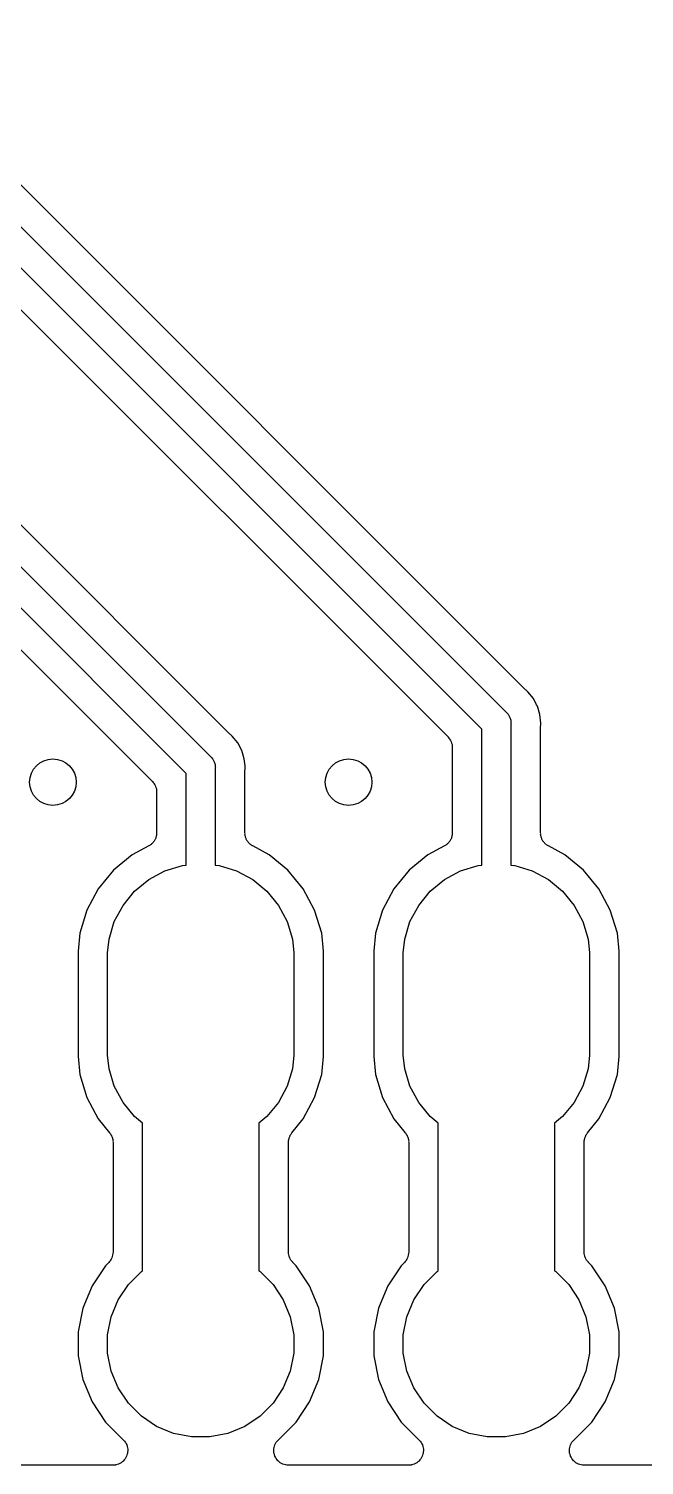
# Model space of a CAD drawing. Extents: x 74.5 to 163.3, y -89.7 to -63.9.
# Drawn here: x 117.27 to 122.56, y -89.69 to -77.35 of the extents above; entities that cross this region are included whole.
import ezdxf

# ---------------------------------------------------------------- set-up
doc = ezdxf.new("R2010")
doc.units = 0
doc.layers.add('BLACK', color=7, linetype='CONTINUOUS')

msp = doc.modelspace()

# ---------------------------------------------------------------- linework, layer by layer
at = {"layer": 'BLACK', "linetype": 'CONTINUOUS'}
for p, q in [((121.535, -83.0264), (115.856, -77.3466)), ((115.663, -77.513), (121.369, -83.2193)), ((121.16, -83.3638), (115.518, -77.722)), ((115.45, -78.0132), (120.869, -83.4318)), ((118.995, -83.4074), (114.459, -78.8706)), ((114.266, -79.037), (118.829, -83.6003)), ((118.62, -83.7448), (114.121, -79.246)), ((114.053, -79.5372), (118.329, -83.8128)), ((121.54, -83.0298), (121.535, -83.0264)), ((121.543, -83.0337), (121.54, -83.0298)), ((121.545, -83.0348), (121.543, -83.0337)), ((121.554, -83.0427), (121.545, -83.0348)), ((121.602, -83.1004), (121.554, -83.0427)), ((121.63, -83.1542), (121.602, -83.1004)), ((121.63, -83.1543), (121.63, -83.1542)), ((121.637, -83.1663), (121.63, -83.1543)), ((121.659, -83.2377), (121.637, -83.1663)), ((121.369, -83.2193), (121.374, -83.2232)), ((121.374, -83.2232), (121.378, -83.2279)), ((121.378, -83.2279), (121.378, -83.2279)), ((121.378, -83.2279), (121.385, -83.2364)), ((121.385, -83.2364), (121.389, -83.2422)), ((121.389, -83.2422), (121.401, -83.2639)), ((121.401, -83.2639), (121.408, -83.2875)), ((121.408, -83.2875), (121.41, -83.3059)), ((121.41, -83.3059), (121.41, -83.3059)), ((121.41, -83.3059), (121.411, -83.312)), ((121.666, -83.312), (121.659, -83.2377)), ((119, -83.4108), (118.995, -83.4074)), ((119.003, -83.4147), (119, -83.4108)), ((119.005, -83.4158), (119.003, -83.4147)), ((119.014, -83.4237), (119.005, -83.4158)), ((119.062, -83.4814), (119.014, -83.4237)), ((120.869, -83.4318), (120.869, -83.4321)), ((120.869, -83.4321), (120.869, -83.4321)), ((120.869, -83.4321), (120.869, -83.4321)), ((120.869, -83.4321), (120.87, -83.4331)), ((120.87, -83.4331), (120.877, -83.4422)), ((121.16, -84.5334), (121.16, -83.3638)), ((121.411, -83.312), (121.41, -83.3181)), ((121.41, -83.3181), (121.41, -84.5334)), ((121.664, -83.3351), (121.665, -83.3298)), ((121.664, -83.3369), (121.664, -83.3351)), ((121.664, -84.2563), (121.664, -83.3369)), ((121.665, -83.3244), (121.666, -83.312)), ((121.665, -83.3298), (121.665, -83.3244)), ((119.097, -83.5473), (119.062, -83.4814)), ((119.119, -83.6187), (119.097, -83.5473)), ((120.877, -83.4422), (120.885, -83.4513)), ((120.885, -83.4513), (120.885, -83.4519)), ((120.885, -83.4519), (120.886, -83.4524)), ((120.886, -83.4524), (120.891, -83.4628)), ((120.891, -83.4628), (120.896, -83.4732)), ((120.896, -83.4732), (120.897, -83.4738)), ((120.897, -83.4738), (120.897, -83.4744)), ((120.897, -83.4744), (120.9, -83.4857)), ((120.9, -83.4857), (120.904, -83.4969)), ((120.904, -83.4969), (120.904, -83.4976)), ((120.904, -83.4976), (120.904, -83.4982)), ((120.904, -83.4982), (120.905, -83.5099)), ((120.905, -83.5099), (120.906, -83.5216)), ((120.906, -83.5216), (120.906, -84.2563)), ((118.829, -83.6003), (118.834, -83.6042)), ((118.834, -83.6042), (118.838, -83.6089)), ((118.838, -83.6089), (118.838, -83.6089)), ((118.838, -83.6089), (118.845, -83.6181)), ((118.845, -83.6181), (118.849, -83.6232)), ((118.849, -83.6232), (118.861, -83.6449)), ((118.861, -83.6449), (118.868, -83.6685)), ((118.868, -83.6685), (118.87, -83.6869)), ((119.125, -83.6804), (119.119, -83.6187)), ((119.125, -83.6806), (119.125, -83.6804)), ((119.126, -83.693), (119.125, -83.6806)), ((118.62, -84.5334), (118.62, -83.7448)), ((118.87, -83.6869), (118.87, -83.6869)), ((118.87, -83.6869), (118.871, -83.693)), ((118.871, -83.693), (118.87, -83.6991)), ((118.87, -83.6991), (118.87, -84.5334)), ((119.124, -83.7161), (119.125, -83.7108)), ((119.124, -83.7178), (119.124, -83.7161)), ((119.124, -84.2563), (119.124, -83.7178)), ((119.125, -83.7054), (119.126, -83.693)), ((119.125, -83.7108), (119.125, -83.7054)), ((118.329, -83.8128), (118.329, -83.8131)), ((118.329, -83.8131), (118.329, -83.8131)), ((118.329, -83.8131), (118.329, -83.8131)), ((118.329, -83.8131), (118.33, -83.8141)), ((118.33, -83.8141), (118.337, -83.8232)), ((118.337, -83.8232), (118.345, -83.8323)), ((118.345, -83.8323), (118.345, -83.8329)), ((118.345, -83.8329), (118.346, -83.8334)), ((118.346, -83.8334), (118.351, -83.8439)), ((118.351, -83.8439), (118.356, -83.8542)), ((118.356, -83.8542), (118.357, -83.8548)), ((118.357, -83.8548), (118.357, -83.8554)), ((118.357, -83.8554), (118.36, -83.8667)), ((118.36, -83.8667), (118.364, -83.8779)), ((118.364, -83.8779), (118.364, -83.8786)), ((118.364, -83.8786), (118.364, -83.8792)), ((118.364, -83.8792), (118.365, -83.8909)), ((118.365, -83.8909), (118.366, -83.9026)), ((118.366, -83.9026), (118.366, -84.2563)), ((118.36, -84.2936), (118.358, -84.2999)), ((118.362, -84.2881), (118.36, -84.2936)), ((118.363, -84.2827), (118.362, -84.2881)), ((118.364, -84.276), (118.363, -84.2827)), ((118.365, -84.2693), (118.364, -84.276)), ((118.366, -84.2581), (118.365, -84.2637)), ((118.365, -84.2637), (118.365, -84.2693)), ((118.366, -84.2563), (118.366, -84.2581)), ((119.125, -84.2619), (119.124, -84.2563)), ((119.124, -84.2676), (119.125, -84.2619)), ((119.126, -84.2743), (119.124, -84.2676)), ((119.126, -84.281), (119.126, -84.2743)), ((119.128, -84.2864), (119.126, -84.281)), ((119.129, -84.2919), (119.128, -84.2864)), ((119.132, -84.2982), (119.129, -84.2919)), ((119.134, -84.3047), (119.132, -84.2982)), ((120.9, -84.2936), (120.898, -84.2999)), ((120.902, -84.2881), (120.9, -84.2936)), ((120.903, -84.2827), (120.902, -84.2881)), ((120.904, -84.276), (120.903, -84.2827)), ((120.905, -84.2693), (120.904, -84.276)), ((120.906, -84.2581), (120.905, -84.2637)), ((120.905, -84.2637), (120.905, -84.2693)), ((120.906, -84.2563), (120.906, -84.2581)), ((121.665, -84.2619), (121.664, -84.2563)), ((121.664, -84.2676), (121.665, -84.2619)), ((121.666, -84.2743), (121.664, -84.2676)), ((121.666, -84.281), (121.666, -84.2743)), ((121.668, -84.2864), (121.666, -84.281)), ((121.669, -84.2919), (121.668, -84.2864)), ((121.672, -84.2982), (121.669, -84.2919)), ((121.674, -84.3047), (121.672, -84.2982)), ((118.299, -84.3683), (118.157, -84.4444)), ((118.304, -84.3652), (118.299, -84.3683)), ((118.309, -84.3626), (118.304, -84.3652)), ((118.314, -84.3584), (118.309, -84.3626)), ((118.319, -84.3546), (118.314, -84.3584)), ((118.323, -84.3506), (118.319, -84.3546)), ((118.328, -84.3471), (118.323, -84.3506)), ((118.332, -84.3419), (118.328, -84.3471)), ((118.337, -84.3371), (118.332, -84.3419)), ((118.34, -84.3324), (118.337, -84.3371)), ((118.344, -84.3281), (118.34, -84.3324)), ((118.347, -84.3221), (118.344, -84.3281)), ((118.351, -84.3165), (118.347, -84.3221)), ((118.353, -84.3113), (118.351, -84.3165)), ((118.356, -84.3064), (118.353, -84.3113)), ((118.358, -84.2999), (118.356, -84.3064)), ((119.136, -84.3097), (119.134, -84.3047)), ((119.138, -84.3149), (119.136, -84.3097)), ((119.142, -84.3206), (119.138, -84.3149)), ((119.145, -84.3266), (119.142, -84.3206)), ((119.149, -84.331), (119.145, -84.3266)), ((119.152, -84.3357), (119.149, -84.331)), ((119.157, -84.3406), (119.152, -84.3357)), ((119.161, -84.3458), (119.157, -84.3406)), ((119.165, -84.3494), (119.161, -84.3458)), ((119.169, -84.3535), (119.165, -84.3494)), ((119.175, -84.3573), (119.169, -84.3535)), ((119.18, -84.3616), (119.175, -84.3573)), ((119.185, -84.3643), (119.18, -84.3616)), ((119.19, -84.3675), (119.185, -84.3643)), ((119.191, -84.3683), (119.19, -84.3675)), ((119.333, -84.4444), (119.191, -84.3683)), ((120.839, -84.3683), (120.697, -84.4444)), ((120.844, -84.3652), (120.839, -84.3683)), ((120.849, -84.3626), (120.844, -84.3652)), ((120.854, -84.3584), (120.849, -84.3626)), ((120.859, -84.3546), (120.854, -84.3584)), ((120.863, -84.3506), (120.859, -84.3546)), ((120.868, -84.3471), (120.863, -84.3506)), ((120.872, -84.3419), (120.868, -84.3471)), ((120.877, -84.3371), (120.872, -84.3419)), ((120.88, -84.3324), (120.877, -84.3371)), ((120.884, -84.3281), (120.88, -84.3324)), ((120.887, -84.3221), (120.884, -84.3281)), ((120.891, -84.3165), (120.887, -84.3221)), ((120.893, -84.3113), (120.891, -84.3165)), ((120.896, -84.3064), (120.893, -84.3113)), ((120.898, -84.2999), (120.896, -84.3064)), ((121.676, -84.3097), (121.674, -84.3047)), ((121.678, -84.3149), (121.676, -84.3097)), ((121.682, -84.3206), (121.678, -84.3149)), ((121.685, -84.3266), (121.682, -84.3206)), ((121.689, -84.331), (121.685, -84.3266)), ((121.692, -84.3357), (121.689, -84.331)), ((121.697, -84.3406), (121.692, -84.3357)), ((121.701, -84.3458), (121.697, -84.3406)), ((121.705, -84.3494), (121.701, -84.3458)), ((121.709, -84.3535), (121.705, -84.3494)), ((121.715, -84.3573), (121.709, -84.3535)), ((121.72, -84.3616), (121.715, -84.3573)), ((121.725, -84.3643), (121.72, -84.3616)), ((121.73, -84.3675), (121.725, -84.3643)), ((121.731, -84.3683), (121.73, -84.3675)), ((121.873, -84.4444), (121.731, -84.3683)), ((118.157, -84.4444), (117.996, -84.5761)), ((118.437, -84.5823), (118.588, -84.5366)), ((118.588, -84.5366), (118.62, -84.5334)), ((118.87, -84.5334), (118.902, -84.5366)), ((118.902, -84.5366), (119.053, -84.5823)), ((119.494, -84.5761), (119.333, -84.4444)), ((120.697, -84.4444), (120.536, -84.5761)), ((120.977, -84.5823), (121.128, -84.5366)), ((121.128, -84.5366), (121.16, -84.5334)), ((121.41, -84.5334), (121.442, -84.5366)), ((121.442, -84.5366), (121.593, -84.5823)), ((122.034, -84.5761), (121.873, -84.4444)), ((117.996, -84.5761), (117.864, -84.7366)), ((118.177, -84.7566), (118.298, -84.6566)), ((118.298, -84.6566), (118.437, -84.5823)), ((119.053, -84.5823), (119.192, -84.6566)), ((119.192, -84.6566), (119.313, -84.7566)), ((119.626, -84.7366), (119.494, -84.5761)), ((120.536, -84.5761), (120.404, -84.7366)), ((120.717, -84.7566), (120.838, -84.6566)), ((120.838, -84.6566), (120.977, -84.5823)), ((121.593, -84.5823), (121.732, -84.6566)), ((121.732, -84.6566), (121.853, -84.7566)), ((122.166, -84.7366), (122.034, -84.5761)), ((117.864, -84.7366), (117.767, -84.9197)), ((118.077, -84.8784), (118.177, -84.7566)), ((119.313, -84.7566), (119.413, -84.8784)), ((119.723, -84.9197), (119.626, -84.7366)), ((120.404, -84.7366), (120.307, -84.9197)), ((120.617, -84.8784), (120.717, -84.7566)), ((121.853, -84.7566), (121.953, -84.8784)), ((122.263, -84.9197), (122.166, -84.7366)), ((118.002, -85.0174), (118.077, -84.8784)), ((119.413, -84.8784), (119.488, -85.0174)), ((120.542, -85.0174), (120.617, -84.8784)), ((121.953, -84.8784), (122.028, -85.0174)), ((117.767, -84.9197), (117.706, -85.1184)), ((117.957, -85.1682), (118.002, -85.0174)), ((119.488, -85.0174), (119.533, -85.1682)), ((119.784, -85.1184), (119.723, -84.9197)), ((120.307, -84.9197), (120.246, -85.1184)), ((120.497, -85.1682), (120.542, -85.0174)), ((122.028, -85.0174), (122.073, -85.1682)), ((122.324, -85.1184), (122.263, -84.9197)), ((117.706, -85.1184), (117.691, -85.2732)), ((119.799, -85.2732), (119.784, -85.1184)), ((120.246, -85.1184), (120.231, -85.2732)), ((122.339, -85.2732), (122.324, -85.1184)), ((117.691, -85.2732), (117.691, -86.1768)), ((117.945, -85.2857), (117.957, -85.1682)), ((117.945, -86.1643), (117.945, -85.2857)), ((119.533, -85.1682), (119.545, -85.2857)), ((119.545, -85.2857), (119.545, -86.1643)), ((119.799, -86.1768), (119.799, -85.2732)), ((120.231, -85.2732), (120.231, -86.1768)), ((120.485, -85.2857), (120.497, -85.1682)), ((120.485, -86.1643), (120.485, -85.2857)), ((122.073, -85.1682), (122.085, -85.2857)), ((122.085, -85.2857), (122.085, -86.1643)), ((122.339, -86.1768), (122.339, -85.2732)), ((117.691, -86.1768), (117.706, -86.3316)), ((117.957, -86.2818), (117.945, -86.1643)), ((119.545, -86.1643), (119.533, -86.2818)), ((119.784, -86.3316), (119.799, -86.1768)), ((120.231, -86.1768), (120.246, -86.3316)), ((120.497, -86.2818), (120.485, -86.1643)), ((122.085, -86.1643), (122.073, -86.2818)), ((122.324, -86.3316), (122.339, -86.1768)), ((117.706, -86.3316), (117.767, -86.5303)), ((118.002, -86.4326), (117.957, -86.2818)), ((119.533, -86.2818), (119.488, -86.4326)), ((119.723, -86.5303), (119.784, -86.3316)), ((120.246, -86.3316), (120.307, -86.5303)), ((120.542, -86.4326), (120.497, -86.2818)), ((122.073, -86.2818), (122.028, -86.4326)), ((122.263, -86.5303), (122.324, -86.3316)), ((118.077, -86.5716), (118.002, -86.4326)), ((119.488, -86.4326), (119.413, -86.5716)), ((120.617, -86.5716), (120.542, -86.4326)), ((122.028, -86.4326), (121.953, -86.5716)), ((117.767, -86.5303), (117.864, -86.7134)), ((118.177, -86.6934), (118.077, -86.5716)), ((119.413, -86.5716), (119.313, -86.6934)), ((119.626, -86.7134), (119.723, -86.5303)), ((120.307, -86.5303), (120.404, -86.7134)), ((120.717, -86.6934), (120.617, -86.5716)), ((121.953, -86.5716), (121.853, -86.6934)), ((122.166, -86.7134), (122.263, -86.5303)), ((117.864, -86.7134), (117.962, -86.8326)), ((118.245, -86.7496), (118.177, -86.6934)), ((118.245, -88.0179), (118.245, -86.7496)), ((119.313, -86.6934), (119.245, -86.7496)), ((119.245, -86.7496), (119.245, -88.0179)), ((119.528, -86.8326), (119.626, -86.7134)), ((120.404, -86.7134), (120.502, -86.8326)), ((120.785, -86.7496), (120.717, -86.6934)), ((120.785, -88.0179), (120.785, -86.7496)), ((121.853, -86.6934), (121.785, -86.7496)), ((121.785, -86.7496), (121.785, -88.0179)), ((122.068, -86.8326), (122.166, -86.7134)), ((117.962, -86.8326), (117.963, -86.8339)), ((117.963, -86.8339), (117.966, -86.8386)), ((117.966, -86.8386), (117.97, -86.8428)), ((117.97, -86.8428), (117.973, -86.8489)), ((117.973, -86.8489), (117.977, -86.8547)), ((117.977, -86.8547), (117.979, -86.8599)), ((117.979, -86.8599), (117.981, -86.8647)), ((117.981, -86.8647), (117.983, -86.8713)), ((117.983, -86.8713), (117.986, -86.8777)), ((117.986, -86.8777), (117.987, -86.8832)), ((117.987, -86.8832), (117.989, -86.8885)), ((117.989, -86.8885), (117.989, -86.8953)), ((119.501, -86.8936), (119.502, -86.8867)), ((119.502, -86.8867), (119.503, -86.8815)), ((119.503, -86.8815), (119.505, -86.876)), ((119.505, -86.876), (119.507, -86.8697)), ((119.507, -86.8697), (119.509, -86.8631)), ((119.509, -86.8631), (119.512, -86.8583)), ((119.512, -86.8583), (119.514, -86.8532)), ((119.514, -86.8532), (119.518, -86.8474)), ((119.518, -86.8474), (119.521, -86.8414)), ((119.521, -86.8414), (119.525, -86.8371)), ((119.525, -86.8371), (119.528, -86.8326)), ((120.502, -86.8326), (120.503, -86.8339)), ((120.503, -86.8339), (120.506, -86.8386)), ((120.506, -86.8386), (120.51, -86.8428)), ((120.51, -86.8428), (120.513, -86.8489)), ((120.513, -86.8489), (120.517, -86.8547)), ((120.517, -86.8547), (120.519, -86.8599)), ((120.519, -86.8599), (120.521, -86.8647)), ((120.521, -86.8647), (120.523, -86.8713)), ((120.523, -86.8713), (120.526, -86.8777)), ((120.526, -86.8777), (120.527, -86.8832)), ((120.527, -86.8832), (120.529, -86.8885)), ((120.529, -86.8885), (120.529, -86.8953)), ((122.041, -86.8936), (122.042, -86.8867)), ((122.042, -86.8867), (122.043, -86.8815)), ((122.043, -86.8815), (122.045, -86.876)), ((122.045, -86.876), (122.047, -86.8697)), ((122.047, -86.8697), (122.049, -86.8631)), ((122.049, -86.8631), (122.052, -86.8583)), ((122.052, -86.8583), (122.054, -86.8532)), ((122.054, -86.8532), (122.058, -86.8474)), ((122.058, -86.8474), (122.061, -86.8414)), ((122.061, -86.8414), (122.065, -86.8371)), ((122.065, -86.8371), (122.068, -86.8326)), ((117.989, -86.8953), (117.991, -86.9021)), ((117.991, -86.9021), (117.99, -86.9076)), ((117.99, -86.9076), (117.991, -86.9131)), ((117.991, -86.9131), (117.991, -87.8568)), ((119.499, -86.9113), (119.5, -86.9059)), ((119.499, -86.9131), (119.499, -86.9113)), ((119.499, -87.8568), (119.499, -86.9131)), ((119.5, -86.9003), (119.501, -86.8936)), ((119.5, -86.9059), (119.5, -86.9003)), ((120.529, -86.8953), (120.531, -86.9021)), ((120.531, -86.9021), (120.53, -86.9076)), ((120.53, -86.9076), (120.531, -86.9131)), ((120.531, -86.9131), (120.531, -87.8568)), ((122.039, -86.9113), (122.04, -86.9059)), ((122.039, -86.9131), (122.039, -86.9113)), ((122.039, -87.8568), (122.039, -86.9131)), ((122.04, -86.9003), (122.041, -86.8936)), ((122.04, -86.9059), (122.04, -86.9003)), ((117.99, -87.8703), (117.988, -87.8819)), ((117.991, -87.8586), (117.99, -87.8703)), ((117.991, -87.8568), (117.991, -87.8572)), ((117.991, -87.8572), (117.991, -87.8573)), ((117.991, -87.8573), (117.991, -87.8573)), ((117.991, -87.8573), (117.991, -87.8586)), ((119.5, -87.8685), (119.499, -87.8568)), ((119.501, -87.8802), (119.5, -87.8685)), ((120.53, -87.8703), (120.528, -87.8819)), ((120.531, -87.8586), (120.53, -87.8703)), ((120.531, -87.8568), (120.531, -87.8572)), ((120.531, -87.8572), (120.531, -87.8573)), ((120.531, -87.8573), (120.531, -87.8573)), ((120.531, -87.8573), (120.531, -87.8586)), ((122.04, -87.8685), (122.039, -87.8568)), ((122.041, -87.8802), (122.04, -87.8685)), ((117.926, -87.9741), (117.811, -88.1467)), ((117.954, -87.9466), (117.926, -87.9741)), ((117.961, -87.9376), (117.954, -87.9466)), ((117.969, -87.9286), (117.961, -87.9376)), ((117.97, -87.9275), (117.969, -87.928)), ((117.969, -87.928), (117.969, -87.9286)), ((117.975, -87.9171), (117.97, -87.9275)), ((117.981, -87.9068), (117.975, -87.9171)), ((117.985, -87.8944), (117.981, -87.9056)), ((117.981, -87.9056), (117.981, -87.9062)), ((117.981, -87.9062), (117.981, -87.9068)), ((117.988, -87.8832), (117.985, -87.8944)), ((117.988, -87.8819), (117.988, -87.8826)), ((117.988, -87.8826), (117.988, -87.8832)), ((119.501, -87.8808), (119.501, -87.8802)), ((119.501, -87.8815), (119.501, -87.8808)), ((119.505, -87.8927), (119.501, -87.8815)), ((119.508, -87.904), (119.505, -87.8927)), ((119.508, -87.9046), (119.508, -87.904)), ((119.509, -87.9052), (119.508, -87.9046)), ((119.514, -87.9156), (119.509, -87.9052)), ((119.519, -87.926), (119.514, -87.9156)), ((119.52, -87.9265), (119.519, -87.926)), ((119.52, -87.9271), (119.52, -87.9265)), ((119.528, -87.9362), (119.52, -87.9271)), ((119.535, -87.9454), (119.528, -87.9362)), ((119.536, -87.9463), (119.535, -87.9454)), ((119.536, -87.9466), (119.536, -87.9463)), ((119.536, -87.9463), (119.536, -87.9463)), ((119.536, -87.9463), (119.536, -87.9463)), ((119.564, -87.9741), (119.536, -87.9466)), ((119.679, -88.1467), (119.564, -87.9741)), ((120.466, -87.9741), (120.351, -88.1467)), ((120.494, -87.9466), (120.466, -87.9741)), ((120.501, -87.9376), (120.494, -87.9466)), ((120.509, -87.9286), (120.501, -87.9376)), ((120.51, -87.9275), (120.509, -87.928)), ((120.509, -87.928), (120.509, -87.9286)), ((120.515, -87.9171), (120.51, -87.9275)), ((120.521, -87.9068), (120.515, -87.9171)), ((120.525, -87.8944), (120.521, -87.9056)), ((120.521, -87.9056), (120.521, -87.9062)), ((120.521, -87.9062), (120.521, -87.9068)), ((120.528, -87.8832), (120.525, -87.8944)), ((120.528, -87.8819), (120.528, -87.8826)), ((120.528, -87.8826), (120.528, -87.8832)), ((122.041, -87.8808), (122.041, -87.8802)), ((122.041, -87.8815), (122.041, -87.8808)), ((122.045, -87.8927), (122.041, -87.8815)), ((122.048, -87.904), (122.045, -87.8927)), ((122.048, -87.9046), (122.048, -87.904)), ((122.049, -87.9052), (122.048, -87.9046)), ((122.054, -87.9156), (122.049, -87.9052)), ((122.059, -87.926), (122.054, -87.9156)), ((122.06, -87.9265), (122.059, -87.926)), ((122.06, -87.9271), (122.06, -87.9265)), ((122.068, -87.9362), (122.06, -87.9271)), ((122.075, -87.9454), (122.068, -87.9362)), ((122.076, -87.9463), (122.075, -87.9454)), ((122.076, -87.9466), (122.076, -87.9463)), ((122.076, -87.9463), (122.076, -87.9463)), ((122.076, -87.9463), (122.076, -87.9463)), ((122.104, -87.9741), (122.076, -87.9466)), ((122.219, -88.1467), (122.104, -87.9741)), ((118.124, -88.136), (118.235, -88.0246)), ((118.235, -88.0246), (118.245, -88.0179)), ((119.245, -88.0179), (119.255, -88.0246)), ((119.255, -88.0246), (119.366, -88.136)), ((120.664, -88.136), (120.775, -88.0246)), ((120.775, -88.0246), (120.785, -88.0179)), ((121.785, -88.0179), (121.795, -88.0246)), ((121.795, -88.0246), (121.906, -88.136)), ((117.811, -88.1467), (117.732, -88.3386)), ((118.036, -88.2671), (118.124, -88.136)), ((119.366, -88.136), (119.454, -88.2671)), ((119.758, -88.3386), (119.679, -88.1467)), ((120.351, -88.1467), (120.272, -88.3386)), ((120.576, -88.2671), (120.664, -88.136)), ((121.906, -88.136), (121.994, -88.2671)), ((122.298, -88.3386), (122.219, -88.1467)), ((117.732, -88.3386), (117.691, -88.5422)), ((117.976, -88.4126), (118.036, -88.2671)), ((119.454, -88.2671), (119.514, -88.4126)), ((119.799, -88.5422), (119.758, -88.3386)), ((120.272, -88.3386), (120.231, -88.5422)), ((120.516, -88.4126), (120.576, -88.2671)), ((121.994, -88.2671), (122.054, -88.4126)), ((122.339, -88.5422), (122.298, -88.3386)), ((117.945, -88.5672), (117.976, -88.4126)), ((119.514, -88.4126), (119.545, -88.5672)), ((120.485, -88.5672), (120.516, -88.4126)), ((122.054, -88.4126), (122.085, -88.5672)), ((117.691, -88.5422), (117.691, -88.7498)), ((117.945, -88.7248), (117.945, -88.5672)), ((119.545, -88.5672), (119.545, -88.7248)), ((119.799, -88.7498), (119.799, -88.5422)), ((120.231, -88.5422), (120.231, -88.7498)), ((120.485, -88.7248), (120.485, -88.5672)), ((122.085, -88.5672), (122.085, -88.7248)), ((122.339, -88.7498), (122.339, -88.5422)), ((117.976, -88.8794), (117.945, -88.7248)), ((119.545, -88.7248), (119.514, -88.8794)), ((120.516, -88.8794), (120.485, -88.7248)), ((122.085, -88.7248), (122.054, -88.8794)), ((117.691, -88.7498), (117.732, -88.9534)), ((119.758, -88.9534), (119.799, -88.7498)), ((120.231, -88.7498), (120.272, -88.9534)), ((122.298, -88.9534), (122.339, -88.7498)), ((117.732, -88.9534), (117.811, -89.1453)), ((118.036, -89.0249), (117.976, -88.8794)), ((119.514, -88.8794), (119.454, -89.0249)), ((119.679, -89.1453), (119.758, -88.9534)), ((120.272, -88.9534), (120.351, -89.1453)), ((120.576, -89.0249), (120.516, -88.8794)), ((122.054, -88.8794), (121.994, -89.0249)), ((122.219, -89.1453), (122.298, -88.9534)), ((118.124, -89.156), (118.036, -89.0249)), ((119.454, -89.0249), (119.366, -89.156)), ((120.664, -89.156), (120.576, -89.0249)), ((121.994, -89.0249), (121.906, -89.156)), ((117.811, -89.1453), (117.926, -89.3179)), ((118.235, -89.2674), (118.124, -89.156)), ((119.366, -89.156), (119.255, -89.2674)), ((119.564, -89.3179), (119.679, -89.1453)), ((120.351, -89.1453), (120.466, -89.3179)), ((120.775, -89.2674), (120.664, -89.156)), ((121.906, -89.156), (121.795, -89.2674)), ((122.104, -89.3179), (122.219, -89.1453)), ((117.926, -89.3179), (118.081, -89.4722)), ((118.366, -89.355), (118.235, -89.2674)), ((118.512, -89.4153), (118.366, -89.355)), ((119.124, -89.355), (118.978, -89.4153)), ((119.255, -89.2674), (119.124, -89.355)), ((119.409, -89.4722), (119.564, -89.3179)), ((120.466, -89.3179), (120.621, -89.4722)), ((120.906, -89.355), (120.775, -89.2674)), ((121.052, -89.4153), (120.906, -89.355)), ((121.664, -89.355), (121.518, -89.4153)), ((121.795, -89.2674), (121.664, -89.355)), ((121.949, -89.4722), (122.104, -89.3179)), ((118.081, -89.4722), (118.082, -89.4731)), ((118.082, -89.4731), (118.082, -89.4731)), ((118.082, -89.4731), (118.082, -89.4732)), ((118.082, -89.4732), (118.082, -89.4735)), ((118.082, -89.4735), (118.09, -89.4831)), ((118.666, -89.446), (118.512, -89.4153)), ((118.824, -89.446), (118.666, -89.446)), ((118.978, -89.4153), (118.824, -89.446)), ((119.394, -89.491), (119.402, -89.4816)), ((119.402, -89.4816), (119.409, -89.4722)), ((120.621, -89.4722), (120.622, -89.4731)), ((120.622, -89.4731), (120.622, -89.4731)), ((120.622, -89.4731), (120.622, -89.4732)), ((120.622, -89.4732), (120.622, -89.4735)), ((120.622, -89.4735), (120.63, -89.4831)), ((121.206, -89.446), (121.052, -89.4153)), ((121.364, -89.446), (121.206, -89.446)), ((121.518, -89.4153), (121.364, -89.446)), ((121.934, -89.491), (121.942, -89.4816)), ((121.942, -89.4816), (121.949, -89.4722)), ((118.09, -89.4831), (118.097, -89.4925)), ((118.097, -89.4925), (118.097, -89.4927)), ((118.097, -89.4927), (118.097, -89.4928)), ((118.097, -89.4928), (118.103, -89.5037)), ((118.103, -89.5037), (118.109, -89.5144)), ((118.111, -89.5997), (118.108, -89.6112)), ((118.109, -89.5144), (118.109, -89.5146)), ((118.109, -89.5146), (118.109, -89.5148)), ((118.109, -89.5148), (118.112, -89.5267)), ((118.115, -89.588), (118.111, -89.5997)), ((118.112, -89.5267), (118.116, -89.5382)), ((118.116, -89.5755), (118.115, -89.5875)), ((118.115, -89.5875), (118.115, -89.5877)), ((118.115, -89.5877), (118.115, -89.588)), ((118.116, -89.5382), (118.116, -89.5384)), ((118.116, -89.5384), (118.116, -89.5386)), ((118.116, -89.5386), (118.117, -89.5508)), ((118.118, -89.5633), (118.116, -89.5755)), ((118.117, -89.5508), (118.118, -89.5629)), ((118.118, -89.5629), (118.118, -89.5631)), ((118.118, -89.5631), (118.118, -89.5633)), ((119.372, -89.5611), (119.373, -89.549)), ((119.372, -89.5613), (119.372, -89.5611)), ((119.372, -89.5616), (119.372, -89.5613)), ((119.373, -89.5736), (119.372, -89.5616)), ((119.373, -89.549), (119.375, -89.5369)), ((119.374, -89.5858), (119.373, -89.5736)), ((119.374, -89.586), (119.374, -89.5858)), ((119.375, -89.5862), (119.374, -89.586)), ((119.375, -89.5365), (119.378, -89.5247)), ((119.375, -89.5367), (119.375, -89.5365)), ((119.375, -89.5369), (119.375, -89.5367)), ((119.378, -89.5979), (119.375, -89.5862)), ((119.378, -89.5247), (119.382, -89.5132)), ((119.381, -89.6096), (119.378, -89.5979)), ((119.382, -89.5128), (119.388, -89.5019)), ((119.382, -89.513), (119.382, -89.5128)), ((119.382, -89.5132), (119.382, -89.513)), ((119.388, -89.5019), (119.394, -89.4914)), ((119.394, -89.4912), (119.394, -89.491)), ((119.394, -89.4914), (119.394, -89.4912)), ((120.63, -89.4831), (120.637, -89.4925)), ((120.637, -89.4925), (120.637, -89.4927)), ((120.637, -89.4927), (120.637, -89.4928)), ((120.637, -89.4928), (120.643, -89.5037)), ((120.643, -89.5037), (120.649, -89.5144)), ((120.651, -89.5997), (120.648, -89.6112)), ((120.649, -89.5144), (120.649, -89.5146)), ((120.649, -89.5146), (120.649, -89.5148)), ((120.649, -89.5148), (120.652, -89.5267)), ((120.655, -89.588), (120.651, -89.5997)), ((120.652, -89.5267), (120.656, -89.5382)), ((120.656, -89.5755), (120.655, -89.5875)), ((120.655, -89.5875), (120.655, -89.5877)), ((120.655, -89.5877), (120.655, -89.588)), ((120.656, -89.5382), (120.656, -89.5384)), ((120.656, -89.5384), (120.656, -89.5386)), ((120.656, -89.5386), (120.657, -89.5508)), ((120.658, -89.5633), (120.656, -89.5755)), ((120.657, -89.5508), (120.658, -89.5629)), ((120.658, -89.5629), (120.658, -89.5631)), ((120.658, -89.5631), (120.658, -89.5633)), ((121.912, -89.5611), (121.913, -89.549)), ((121.912, -89.5613), (121.912, -89.5611)), ((121.912, -89.5616), (121.912, -89.5613)), ((121.913, -89.5736), (121.912, -89.5616)), ((121.913, -89.549), (121.915, -89.5369)), ((121.914, -89.5858), (121.913, -89.5736)), ((121.914, -89.586), (121.914, -89.5858)), ((121.915, -89.5862), (121.914, -89.586)), ((121.915, -89.5365), (121.918, -89.5247)), ((121.915, -89.5367), (121.915, -89.5365)), ((121.915, -89.5369), (121.915, -89.5367)), ((121.918, -89.5979), (121.915, -89.5862)), ((121.918, -89.5247), (121.922, -89.5132)), ((121.921, -89.6096), (121.918, -89.5979)), ((121.922, -89.5128), (121.928, -89.5019)), ((121.922, -89.513), (121.922, -89.5128)), ((121.922, -89.5132), (121.922, -89.513)), ((121.928, -89.5019), (121.934, -89.4914)), ((121.934, -89.4912), (121.934, -89.491)), ((121.934, -89.4914), (121.934, -89.4912)), ((117.991, -89.689), (116.959, -89.689)), ((118.003, -89.6878), (117.991, -89.689)), ((118.015, -89.6867), (118.003, -89.6878)), ((118.027, -89.6831), (118.015, -89.6866)), ((118.015, -89.6866), (118.015, -89.6866)), ((118.015, -89.6866), (118.015, -89.6867)), ((118.039, -89.6796), (118.027, -89.6831)), ((118.05, -89.6738), (118.039, -89.6794)), ((118.039, -89.6794), (118.039, -89.6795)), ((118.039, -89.6795), (118.039, -89.6796)), ((118.061, -89.668), (118.05, -89.6738)), ((118.07, -89.6601), (118.061, -89.6678)), ((118.061, -89.6678), (118.061, -89.6679)), ((118.061, -89.6679), (118.061, -89.668)), ((118.08, -89.6524), (118.07, -89.6601)), ((118.088, -89.6428), (118.08, -89.6521)), ((118.08, -89.6521), (118.08, -89.6523)), ((118.08, -89.6523), (118.08, -89.6524)), ((118.096, -89.6334), (118.088, -89.6428)), ((118.102, -89.6223), (118.096, -89.633)), ((118.096, -89.633), (118.096, -89.6332)), ((118.096, -89.6332), (118.096, -89.6334)), ((118.108, -89.6116), (118.102, -89.6223)), ((118.108, -89.6112), (118.108, -89.6114)), ((118.108, -89.6114), (118.108, -89.6116)), ((119.382, -89.6098), (119.381, -89.6096)), ((119.382, -89.61), (119.382, -89.6098)), ((119.387, -89.6208), (119.382, -89.61)), ((119.393, -89.6315), (119.387, -89.6208)), ((119.393, -89.6317), (119.393, -89.6315)), ((119.393, -89.6319), (119.393, -89.6317)), ((119.401, -89.6414), (119.393, -89.6319)), ((119.408, -89.6509), (119.401, -89.6414)), ((119.409, -89.651), (119.408, -89.6509)), ((119.409, -89.6512), (119.409, -89.651)), ((119.418, -89.659), (119.409, -89.6512)), ((119.427, -89.6668), (119.418, -89.659)), ((119.428, -89.6669), (119.427, -89.6668)), ((119.428, -89.667), (119.428, -89.6669)), ((119.439, -89.6729), (119.428, -89.667)), ((119.449, -89.6787), (119.439, -89.6729)), ((119.449, -89.6788), (119.449, -89.6787)), ((119.45, -89.6789), (119.449, -89.6788)), ((119.461, -89.6825), (119.45, -89.6789)), ((119.473, -89.6862), (119.461, -89.6825)), ((119.473, -89.6863), (119.473, -89.6862)), ((119.485, -89.6876), (119.473, -89.6863)), ((119.473, -89.6863), (119.473, -89.6863)), ((119.497, -89.689), (119.485, -89.6876)), ((119.498, -89.689), (119.497, -89.689)), ((119.499, -89.689), (119.498, -89.689)), ((119.498, -89.689), (119.498, -89.689)), ((119.498, -89.689), (119.498, -89.689)), ((120.531, -89.689), (119.499, -89.689)), ((120.543, -89.6878), (120.531, -89.689)), ((120.555, -89.6867), (120.543, -89.6878)), ((120.567, -89.6831), (120.555, -89.6866)), ((120.555, -89.6866), (120.555, -89.6866)), ((120.555, -89.6866), (120.555, -89.6867)), ((120.579, -89.6796), (120.567, -89.6831)), ((120.59, -89.6738), (120.579, -89.6794)), ((120.579, -89.6794), (120.579, -89.6795)), ((120.579, -89.6795), (120.579, -89.6796)), ((120.601, -89.668), (120.59, -89.6738)), ((120.61, -89.6601), (120.601, -89.6678)), ((120.601, -89.6678), (120.601, -89.6679)), ((120.601, -89.6679), (120.601, -89.668)), ((120.62, -89.6524), (120.61, -89.6601)), ((120.628, -89.6428), (120.62, -89.6521)), ((120.62, -89.6521), (120.62, -89.6523)), ((120.62, -89.6523), (120.62, -89.6524)), ((120.636, -89.6334), (120.628, -89.6428)), ((120.642, -89.6223), (120.636, -89.633)), ((120.636, -89.633), (120.636, -89.6332)), ((120.636, -89.6332), (120.636, -89.6334)), ((120.648, -89.6116), (120.642, -89.6223)), ((120.648, -89.6112), (120.648, -89.6114)), ((120.648, -89.6114), (120.648, -89.6116)), ((121.922, -89.6098), (121.921, -89.6096)), ((121.922, -89.61), (121.922, -89.6098)), ((121.927, -89.6208), (121.922, -89.61)), ((121.933, -89.6315), (121.927, -89.6208)), ((121.933, -89.6317), (121.933, -89.6315)), ((121.933, -89.6319), (121.933, -89.6317)), ((121.941, -89.6414), (121.933, -89.6319)), ((121.948, -89.6509), (121.941, -89.6414)), ((121.949, -89.651), (121.948, -89.6509)), ((121.949, -89.6512), (121.949, -89.651)), ((121.958, -89.659), (121.949, -89.6512)), ((121.967, -89.6668), (121.958, -89.659)), ((121.968, -89.6669), (121.967, -89.6668)), ((121.968, -89.667), (121.968, -89.6669)), ((121.979, -89.6729), (121.968, -89.667)), ((121.989, -89.6787), (121.979, -89.6729)), ((121.989, -89.6788), (121.989, -89.6787)), ((121.99, -89.6789), (121.989, -89.6788)), ((122.001, -89.6825), (121.99, -89.6789)), ((122.013, -89.6862), (122.001, -89.6825)), ((122.013, -89.6863), (122.013, -89.6862)), ((122.025, -89.6876), (122.013, -89.6863)), ((122.013, -89.6863), (122.013, -89.6863)), ((122.037, -89.689), (122.025, -89.6876)), ((122.038, -89.689), (122.037, -89.689)), ((122.039, -89.689), (122.038, -89.689)), ((122.038, -89.689), (122.038, -89.689)), ((122.038, -89.689), (122.038, -89.689)), ((123.071, -89.689), (122.039, -89.689))]:
    msp.add_line(p, q, dxfattribs=at)
at = {"layer": 'BLACK'}
for centre in [(117.475, -83.82), (120.015, -83.82)]:
    msp.add_circle(centre, 0.2, dxfattribs=at)

doc.saveas('drawing.dxf')
